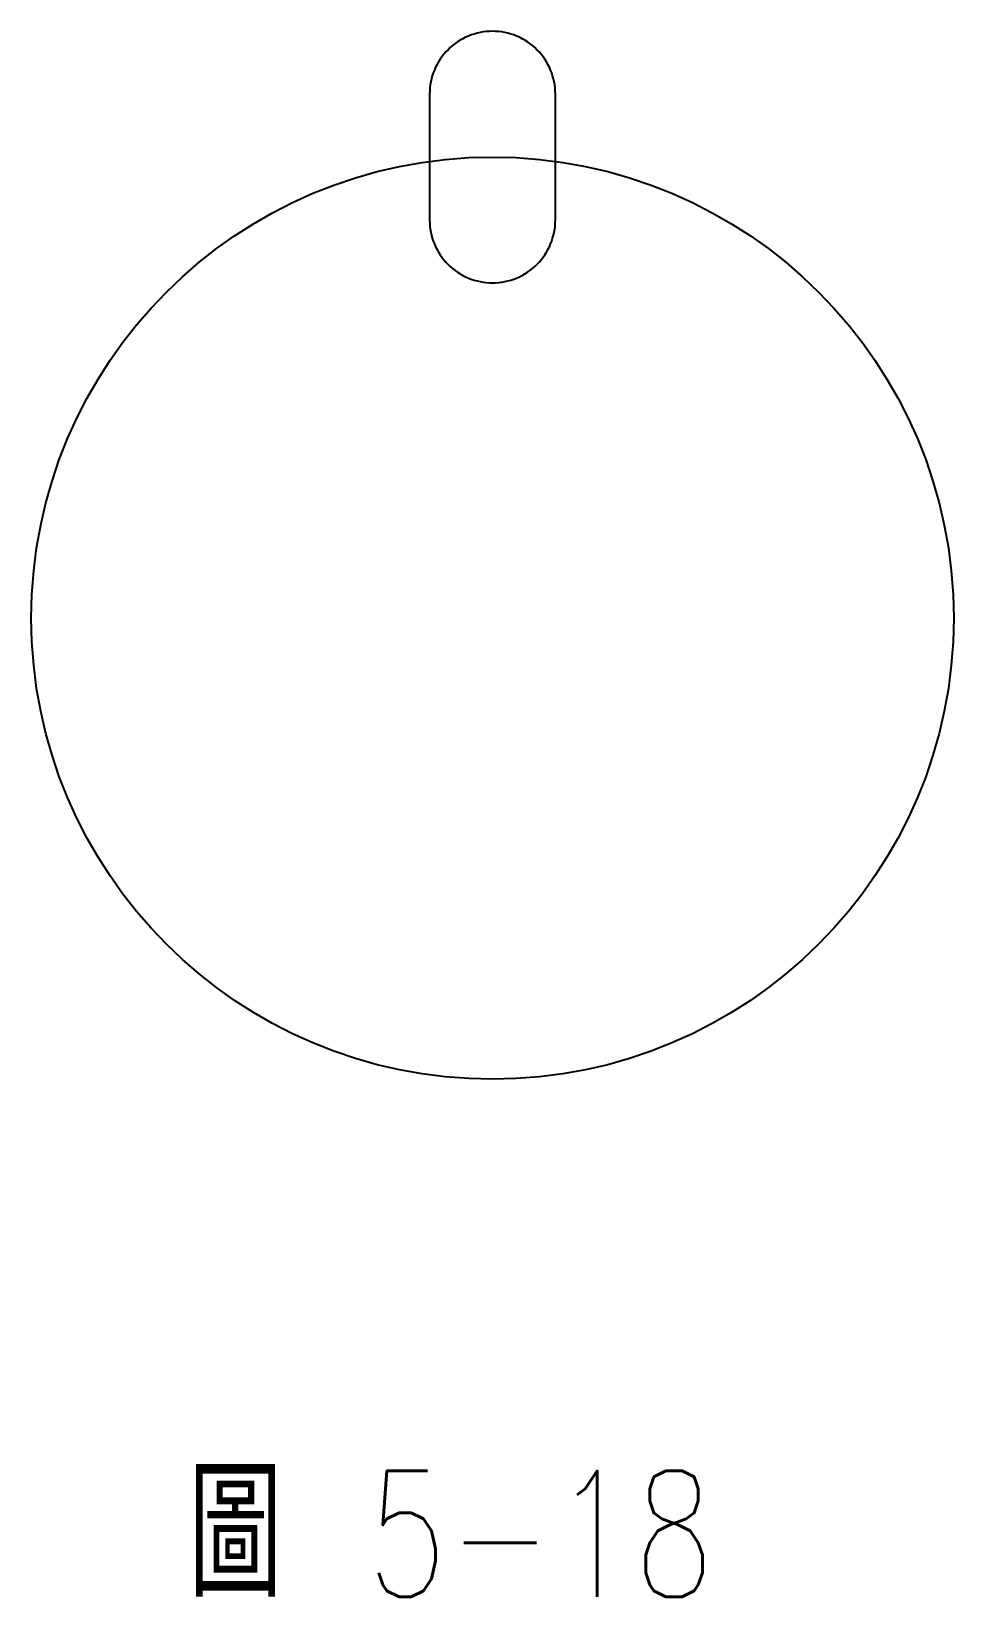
# Model space of a CAD drawing. Extents: x 249.8 to 271.8, y 388.9 to 426.2.
import ezdxf

# ---------------------------------------------------------------- set-up
doc = ezdxf.new("R2010")
doc.units = 0
doc.layers.get('0').update_dxf_attribs({"color": 3, "linetype": 'CONTINUOUS'})
doc.layers.add('輪廓線', color=7, linetype='CONTINUOUS')
doc.styles.add('CNS', font='txt.shx', dxfattribs={"width": 0.75, "height": 3, "bigfont": 'chineset.shx'})

msp = doc.modelspace()

# ---------------------------------------------------------------- linework, layer by layer
msp.add_circle((260.806, 412.237), 11)
at = {"layer": '輪廓線'}
msp.add_lwpolyline([(260.806, 420.237, 0.414214), (262.306, 421.737), (262.306, 424.737, 0.414214), (260.806, 426.237), (260.806, 426.237, 0.414214), (259.306, 424.737), (259.306, 421.737, 0.414214), (260.806, 420.237)], format="xyb", close=True, dxfattribs=at)

# ---------------------------------------------------------------- texts
at = {"layer": '輪廓線', "style": 'CNS', "width": 0.75}
msp.add_text('圖 5-18', height=3, dxfattribs=at).set_placement((253.552, 388.892))

doc.saveas('drawing.dxf')
